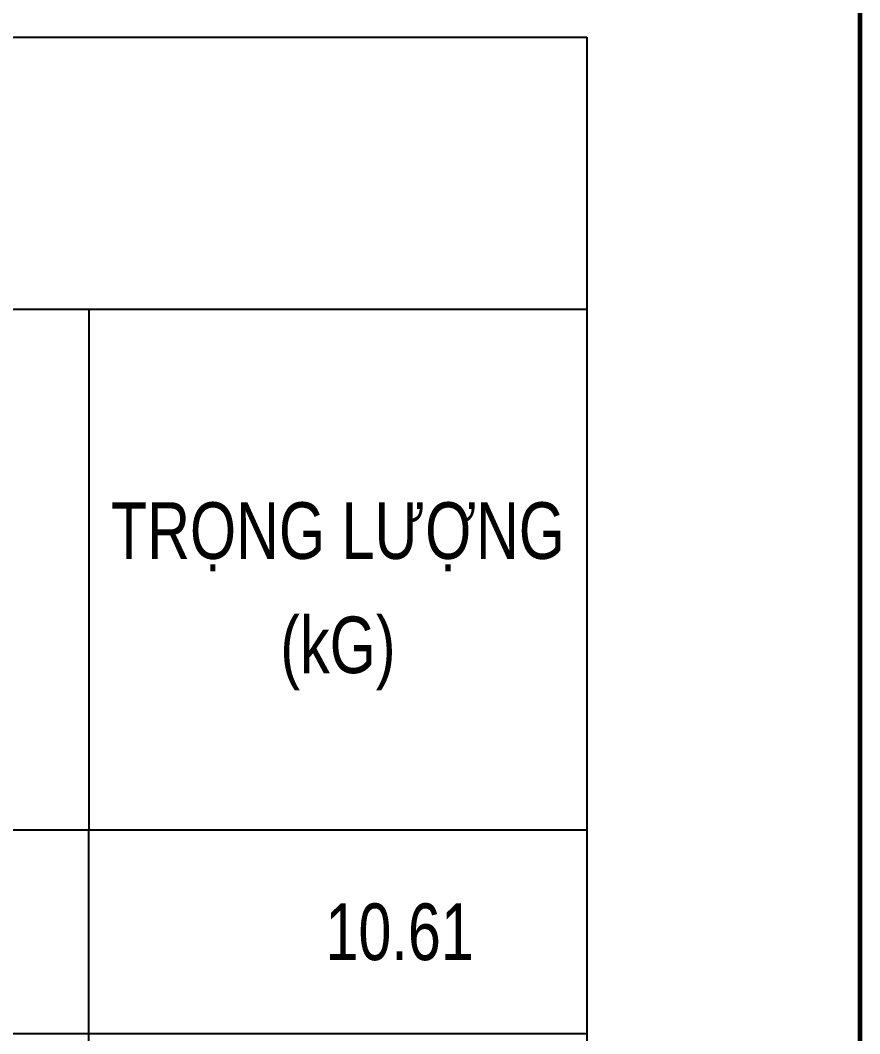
# Model space of a CAD drawing. Header units: millimetres. Extents: x -178395 to 493851, y -561170 to -280028.
# Drawn here: x 490187 to 491751, y -459787 to -457899 of the extents above; entities that cross this region are included whole.
import ezdxf
from ezdxf.enums import TextEntityAlignment as Align

# ---------------------------------------------------------------- set-up
doc = ezdxf.new("R2010")
doc.units = ezdxf.units.MM
doc.header["$MEASUREMENT"] = 0
for name, color, linetype in [('KCS_TEXT_TK', 2, 'Continuous'), ('KCS_THONGKE', 2, 'Continuous'), ('KCS_THONGKE_THIN', 5, 'Continuous')]:
    doc.layers.add(name, color=color, linetype=linetype)
for name, color, linetype, lineweight in [('Khungten_LCDI', 7, 'Continuous', 5), ('LC Net thay', 63, 'Continuous', 25), ('LC Text1', 3, 'Continuous', 20)]:
    doc.layers.add(name, color=color, linetype=linetype, lineweight=lineweight)
doc.styles.add('KCS_SMTEXT', font='arial_0.ttf', dxfattribs={"width": 0.7})
doc.styles.add('Khungten', font='VHAVAN.TTF', dxfattribs={"width": 0.9, "height": 5000})
doc.styles.add('LC 1', font='VHAVANB.TTF')
doc.styles.add('Title', font='VHBLACK.TTF', dxfattribs={"width": 0.8})

# ---------------------------------------------------------------- blocks, each defined once
blk = doc.blocks.new('lcdi fix')
at = {"layer": 'Khungten_LCDI', "color": 5, "lineweight": 60}
blk.add_line((36600, 14650), (36600, -14650), dxfattribs=at)
at = {"color": 7, "style": 'Khungten', "width": 0.8}
for tag, p in [('REVISION', (39498.8, -10746.3)), ('NGAYHT', (39546.1, -11609.4))]:
    blk.add_attdef(tag, text='', height=200, dxfattribs=at).set_placement(p, align=Align.CENTER)
at = {"layer": 'LC Text1', "color": 3, "style": 'LC 1', "width": 1.834006}
for tag, p, p2 in [('TENBANVE1', (36912.7, -8885.8), (40339.1, -8885.8)), ('TENBANVE2', (36912.7, -9562.5), (40339.1, -9562.5))]:
    blk.add_attdef(tag, text='', height=250, dxfattribs=at).set_placement(p, p2, align=Align.FIT)
at = {"layer": 'LC Text1', "style": 'Title', "width": 0.7}
blk.add_attdef('SOBANVE', text='', height=250, dxfattribs=at).set_placement((39562, -13896.2), align=Align.CENTER)
blk = doc.blocks.new('TK_9')
at = {"layer": 'KCS_THONGKE'}
for p, q in [((152, 0), (152, 9)), ((174, 0), (174, 9))]:
    blk.add_line(p, q, dxfattribs=at)
at = {"layer": 'KCS_THONGKE_THIN'}
blk.add_line((174, 0), (0, 0), dxfattribs=at)
at = {"layer": 'KCS_THONGKE', "style": 'KCS_SMTEXT', "width": 0.75}
for tag, p in [('SH', (4.999, 4.5)), ('L2', (40.25, 4.501)), ('DK', (76.75, 4.5))]:
    blk.add_attdef(tag, text='', height=2.5, dxfattribs=at).set_placement(p, align=Align.MIDDLE)
for tag, p in [('L1', (20.981, 4.501)), ('DAI', (100, 4.501)), ('SL1', (114.5, 4.501)), ('SLA', (127, 4.501)), ('DT', (147, 4.501)), ('TL', (169, 4.501))]:
    blk.add_attdef(tag, text='', height=2.5, dxfattribs=at).set_placement(p, align=Align.MIDDLE_RIGHT)
blk.add_attdef('L3', text='', height=2.5, dxfattribs=at).set_placement((59.312, 4.501), align=Align.MIDDLE_LEFT)

msp = doc.modelspace()

# ---------------------------------------------------------------- linework, layer by layer
at = {"layer": 'KCS_TEXT_TK'}
for p, q in [((483268.8, -457930.7), (491242.7, -457930.7)), ((491242.7, -457930.7), (491242.7, -459407.3)), ((483268.8, -458436.9), (491242.7, -458436.9)), ((490314.6, -458436.9), (490314.6, -459407.3)), ((483268.8, -459407.3), (491242.7, -459407.3))]:
    msp.add_line(p, q, dxfattribs=at)

# ---------------------------------------------------------------- block references
at = {"layer": 'KCS_THONGKE'}
ref = msp.add_blockref('TK_9', (483901.7, -459787), dxfattribs=dict(at, xscale=42.1899878399999, yscale=42.1899878399999, zscale=42.1899878399999))
ref.add_attrib('TL', '10.61', dxfattribs={"height": 105.47, "style": 'KCS_SMTEXT', "width": 0.75}).set_placement((491031.8, -459597.1), align=Align.MIDDLE_RIGHT)
at = {"layer": 'KCS_THONGKE', "xscale": 42.1899878399999, "yscale": 42.1899878399999, "zscale": 42.1899878399999}
msp.add_blockref('TK_9', (483901.7, -460166.7), dxfattribs=at)
at = {"layer": 'LC Net thay', "xscale": 0.5000000000000013, "yscale": 0.5000000000000013, "zscale": 0.5000000000000013}
msp.add_blockref('lcdi fix', (473451, -458090.4), dxfattribs=at)

# ---------------------------------------------------------------- texts
at = {"layer": 'KCS_TEXT_TK', "style": 'KCS_SMTEXT', "width": 0.75}
for s, height, p in [('TRỌNG LƯỢNG', 105.475, (490778.6, -458902.4)), ('(kG)', 105.47, (490778.6, -459115.3))]:
    msp.add_text(s, height=height, dxfattribs=at).set_placement(p, align=Align.CENTER)

doc.saveas('drawing.dxf')
